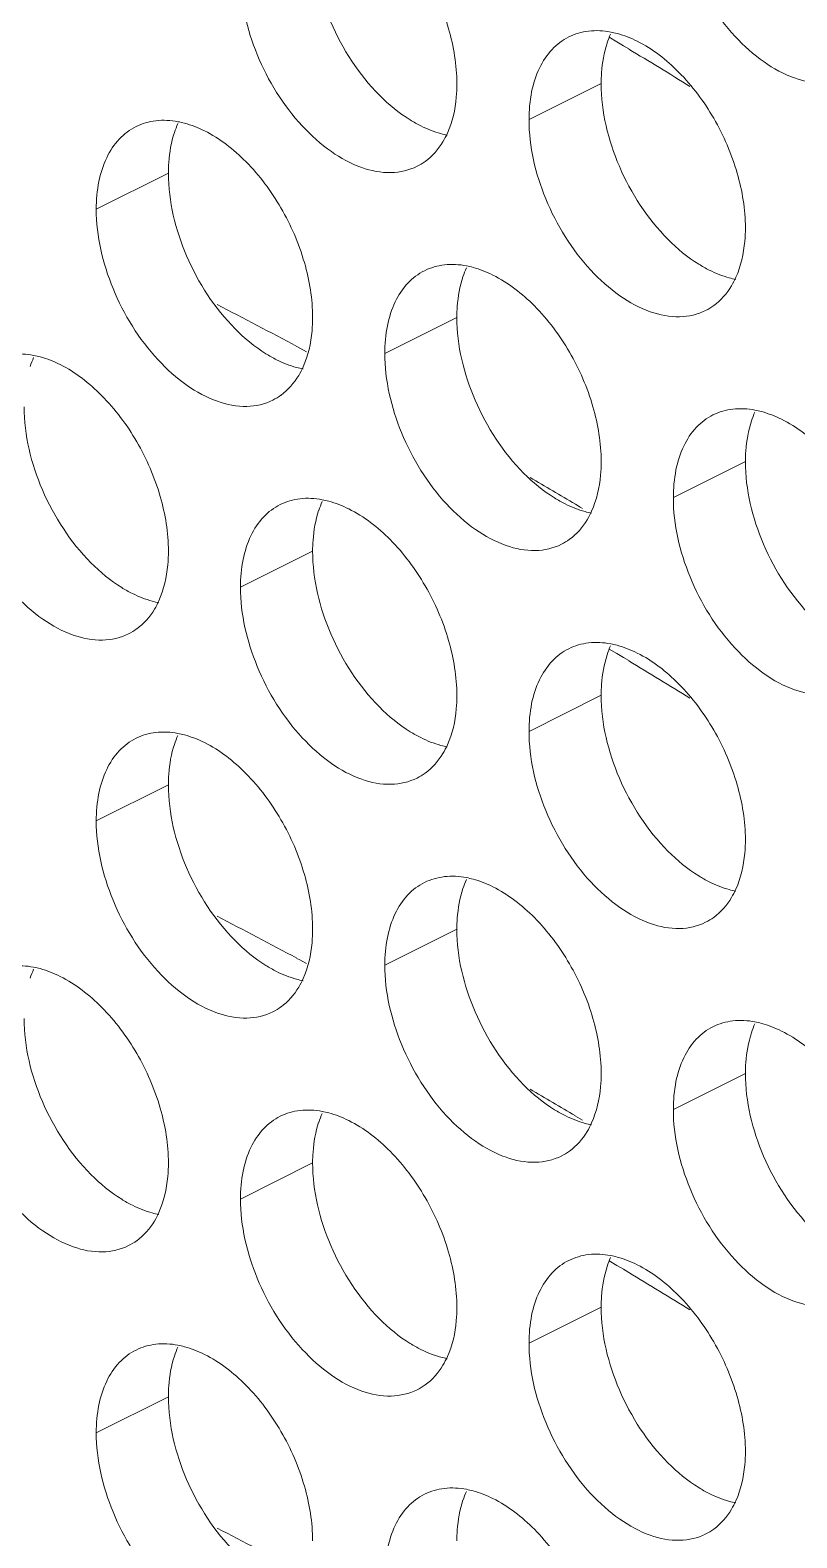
# Model space of a CAD drawing. Header units: millimetres. Extents: x 0 to 2524, y 0 to 1785.
# Drawn here: x 1869.12 to 1875.14, y 838.28 to 850.11 of the extents above; entities that cross this region are included whole.
import ezdxf

# ---------------------------------------------------------------- set-up
doc = ezdxf.new("R2010")
doc.units = ezdxf.units.MM
doc.header["$LTSCALE"] = 0.1
doc.layers.add('标注', color=251, linetype='Continuous', lineweight=9)

msp = doc.modelspace()

# ---------------------------------------------------------------- linework, layer by layer
at = {"layer": '标注'}
for p, q in [((1873.725, 850.017), (1873.666, 850.053)), ((1873.776, 849.987), (1873.725, 850.017)), ((1873.818, 849.962), (1873.776, 849.987)), ((1873.602, 849.69), (1873.036, 849.407)), ((1870.208, 848.987), (1869.642, 848.704)), ((1872.47, 847.855), (1871.905, 847.573)), ((1871.216, 847.626), (1871.239, 847.614)), ((1871.239, 847.614), (1871.291, 847.586)), ((1874.733, 846.724), (1874.168, 846.441)), ((1873.4, 846.389), (1873.438, 846.366)), ((1873.438, 846.366), (1873.455, 846.356)), ((1871.339, 846.021), (1870.773, 845.738)), ((1873.725, 845.217), (1873.666, 845.253)), ((1873.776, 845.187), (1873.725, 845.217)), ((1873.818, 845.162), (1873.776, 845.187)), ((1873.602, 844.89), (1873.036, 844.607)), ((1870.208, 844.187), (1869.642, 843.904)), ((1872.47, 843.055), (1871.905, 842.773)), ((1871.216, 842.826), (1871.239, 842.814)), ((1871.239, 842.814), (1871.291, 842.786)), ((1874.733, 841.924), (1874.168, 841.641)), ((1873.4, 841.589), (1873.438, 841.566)), ((1873.438, 841.566), (1873.455, 841.556)), ((1871.339, 841.221), (1870.773, 840.938)), ((1873.725, 840.417), (1873.666, 840.453)), ((1873.776, 840.387), (1873.725, 840.417)), ((1873.818, 840.362), (1873.776, 840.387)), ((1873.602, 840.09), (1873.036, 839.807)), ((1870.208, 839.387), (1869.642, 839.104))]:
    msp.add_line(p, q, dxfattribs=at)
for centre, radius, start, end in [((1874.346, 849.779), 0.734, 155.8796, 161.7803), ((1843.699, 800.039), 58.304, 58.34336, 58.89647), ((1870.952, 849.076), 0.734, 155.8796, 161.7803), ((1871.956, 849.446), 0.453, 296.5256, 305.9034), ((1873.215, 847.944), 0.734, 155.8796, 161.7803), ((1848.008, 804.208), 49.232, 61.8743, 62.6988), ((1874.219, 848.315), 0.453, 296.5256, 305.9034), ((1869.821, 847.241), 0.734, 155.8796, 161.7803), ((1870.825, 847.612), 0.453, 296.5256, 305.9034), ((1875.478, 846.813), 0.734, 155.8796, 161.7803), ((1846.034, 800.679), 53.276, 59.0918, 59.5359), ((1872.084, 846.11), 0.734, 155.8796, 161.7803), ((1873.088, 846.481), 0.453, 296.5256, 305.9034), ((1869.693, 845.778), 0.453, 296.5256, 305.9034), ((1874.346, 844.979), 0.734, 155.8796, 161.7803), ((1843.699, 795.239), 58.304, 58.34336, 58.89647), ((1870.952, 844.276), 0.734, 155.8796, 161.7803), ((1871.956, 844.646), 0.453, 296.5256, 305.9034), ((1873.215, 843.144), 0.734, 155.8796, 161.7803), ((1848.008, 799.408), 49.232, 61.8743, 62.6988), ((1874.219, 843.515), 0.453, 296.5256, 305.9034), ((1869.821, 842.441), 0.734, 155.8796, 161.7803), ((1870.825, 842.812), 0.453, 296.5256, 305.9034), ((1875.478, 842.013), 0.734, 155.8796, 161.7803), ((1846.034, 795.879), 53.276, 59.0918, 59.5359), ((1872.084, 841.31), 0.734, 155.8796, 161.7803), ((1873.088, 841.681), 0.453, 296.5256, 305.9034), ((1869.693, 840.978), 0.453, 296.5256, 305.9034), ((1874.346, 840.179), 0.734, 155.8796, 161.7803), ((1843.699, 790.439), 58.304, 58.34336, 58.89647), ((1870.952, 839.476), 0.734, 155.8796, 161.7803), ((1871.956, 839.846), 0.453, 296.5256, 305.9034), ((1873.215, 838.344), 0.734, 155.8796, 161.7803), ((1848.008, 794.608), 49.232, 61.8743, 62.6988), ((1874.219, 838.715), 0.453, 296.5256, 305.9034)]:
    msp.add_arc(centre, radius, start, end, dxfattribs=at)
for points, knots in [([(1875.553, 849.744), (1875.49, 849.713), (1875.34, 849.679), (1875.102, 849.726), (1874.864, 849.857), (1874.556, 850.135), (1874.27, 850.597), (1874.168, 851.03), (1874.168, 851.241)], [0, 0, 0, 0, 0.090718, 0.191742, 0.308104, 0.439279, 0.725532, 1, 1, 1, 1]), ([(1871.622, 851.153), (1871.743, 851.093), (1871.973, 850.913), (1872.239, 850.555), (1872.42, 850.136), (1872.47, 849.835), (1872.47, 849.69)], [0, 0, 0, 0, 0.229676, 0.488215, 0.753207, 1, 1, 1, 1]), ([(1871.863, 849.599), (1871.701, 849.762), (1871.45, 850.149), (1871.339, 850.6), (1871.339, 850.821)], [0, 0, 0, 0, 0.508684, 1, 1, 1, 1]), ([(1872.159, 849.041), (1872.096, 849.01), (1871.946, 848.976), (1871.708, 849.023), (1871.47, 849.154), (1871.162, 849.432), (1870.876, 849.894), (1870.773, 850.327), (1870.773, 850.538)], [0, 0, 0, 0, 0.090718, 0.191742, 0.308104, 0.439279, 0.725532, 1, 1, 1, 1]), ([(1873.348, 850.056), (1873.396, 850.08), (1873.506, 850.112), (1873.62, 850.105), (1873.677, 850.094)], [0, 0, 0, 0, 0.482538, 1, 1, 1, 1]), ([(1873.036, 849.407), (1873.036, 849.48), (1873.048, 849.619), (1873.107, 849.809), (1873.207, 849.961), (1873.299, 850.032), (1873.348, 850.056)], [0, 0, 0, 0, 0.289235, 0.54966, 0.782932, 1, 1, 1, 1]), ([(1873.602, 849.69), (1873.602, 849.718), (1873.606, 849.826), (1873.624, 849.933), (1873.649, 850.008)], [0, 0, 0, 0, 0.264225, 1, 1, 1, 1]), ([(1873.677, 850.094), (1873.694, 850.091), (1873.766, 850.074), (1873.835, 850.047), (1873.885, 850.022)], [0, 0, 0, 0, 0.238696, 1, 1, 1, 1]), ([(1873.885, 850.022), (1874.005, 849.962), (1874.236, 849.781), (1874.502, 849.423), (1874.683, 849.004), (1874.733, 848.703), (1874.733, 848.558)], [0, 0, 0, 0, 0.229676, 0.488215, 0.753207, 1, 1, 1, 1]), ([(1872.47, 849.69), (1872.47, 849.654), (1872.465, 849.522), (1872.436, 849.389), (1872.396, 849.301)], [0, 0, 0, 0, 0.268874, 1, 1, 1, 1]), ([(1874.126, 848.468), (1873.964, 848.631), (1873.713, 849.018), (1873.602, 849.468), (1873.602, 849.69)], [0, 0, 0, 0, 0.508684, 1, 1, 1, 1]), ([(1872.188, 849.358), (1872.159, 849.372), (1872.041, 849.438), (1871.936, 849.526), (1871.863, 849.599)], [0, 0, 0, 0, 0.235002, 1, 1, 1, 1]), ([(1869.954, 849.353), (1870.002, 849.377), (1870.112, 849.409), (1870.226, 849.402), (1870.283, 849.391)], [0, 0, 0, 0, 0.482538, 1, 1, 1, 1]), ([(1870.283, 849.391), (1870.3, 849.388), (1870.372, 849.371), (1870.441, 849.344), (1870.491, 849.319)], [0, 0, 0, 0, 0.238696, 1, 1, 1, 1]), ([(1874.421, 847.909), (1874.359, 847.878), (1874.209, 847.844), (1873.971, 847.892), (1873.733, 848.023), (1873.425, 848.3), (1873.139, 848.763), (1873.036, 849.195), (1873.036, 849.407)], [0, 0, 0, 0, 0.090718, 0.191742, 0.308104, 0.439279, 0.725532, 1, 1, 1, 1]), ([(1869.642, 848.704), (1869.642, 848.777), (1869.654, 848.916), (1869.713, 849.106), (1869.812, 849.258), (1869.905, 849.329), (1869.954, 849.353)], [0, 0, 0, 0, 0.289235, 0.54966, 0.782932, 1, 1, 1, 1]), ([(1870.208, 848.987), (1870.208, 849.015), (1870.211, 849.123), (1870.23, 849.23), (1870.255, 849.305)], [0, 0, 0, 0, 0.264225, 1, 1, 1, 1]), ([(1870.491, 849.319), (1870.611, 849.259), (1870.842, 849.078), (1871.108, 848.72), (1871.289, 848.301), (1871.339, 848), (1871.339, 847.855)], [0, 0, 0, 0, 0.229676, 0.488215, 0.753207, 1, 1, 1, 1]), ([(1872.395, 849.285), (1872.378, 849.289), (1872.307, 849.305), (1872.238, 849.333), (1872.188, 849.358)], [0, 0, 0, 0, 0.238696, 1, 1, 1, 1]), ([(1872.396, 849.301), (1872.386, 849.278), (1872.342, 849.194), (1872.278, 849.12), (1872.222, 849.079)], [0, 0, 0, 0, 0.265525, 1, 1, 1, 1]), ([(1870.732, 847.765), (1870.57, 847.928), (1870.319, 848.315), (1870.208, 848.765), (1870.208, 848.987)], [0, 0, 0, 0, 0.508684, 1, 1, 1, 1]), ([(1871.027, 847.206), (1870.965, 847.175), (1870.815, 847.141), (1870.577, 847.189), (1870.338, 847.32), (1870.031, 847.597), (1869.745, 848.06), (1869.642, 848.492), (1869.642, 848.704)], [0, 0, 0, 0, 0.090718, 0.191742, 0.308104, 0.439279, 0.725532, 1, 1, 1, 1]), ([(1874.733, 848.558), (1874.733, 848.523), (1874.728, 848.391), (1874.698, 848.258), (1874.659, 848.17)], [0, 0, 0, 0, 0.268874, 1, 1, 1, 1]), ([(1874.45, 848.226), (1874.422, 848.241), (1874.304, 848.307), (1874.199, 848.394), (1874.126, 848.468)], [0, 0, 0, 0, 0.235002, 1, 1, 1, 1]), ([(1871.905, 847.573), (1871.905, 847.645), (1871.917, 847.784), (1871.976, 847.975), (1872.075, 848.127), (1872.168, 848.197), (1872.217, 848.222)], [0, 0, 0, 0, 0.289235, 0.54966, 0.782932, 1, 1, 1, 1]), ([(1872.217, 848.222), (1872.265, 848.246), (1872.375, 848.277), (1872.489, 848.271), (1872.546, 848.26)], [0, 0, 0, 0, 0.482538, 1, 1, 1, 1]), ([(1872.546, 848.26), (1872.563, 848.256), (1872.634, 848.24), (1872.703, 848.213), (1872.753, 848.188)], [0, 0, 0, 0, 0.238696, 1, 1, 1, 1]), ([(1874.658, 848.154), (1874.641, 848.157), (1874.569, 848.174), (1874.5, 848.201), (1874.45, 848.226)], [0, 0, 0, 0, 0.238696, 1, 1, 1, 1]), ([(1872.47, 847.855), (1872.47, 847.884), (1872.474, 847.991), (1872.493, 848.099), (1872.518, 848.174)], [0, 0, 0, 0, 0.264225, 1, 1, 1, 1]), ([(1872.753, 848.188), (1872.874, 848.127), (1873.104, 847.947), (1873.371, 847.589), (1873.552, 847.17), (1873.602, 846.869), (1873.602, 846.724)], [0, 0, 0, 0, 0.229676, 0.488215, 0.753207, 1, 1, 1, 1]), ([(1874.659, 848.17), (1874.648, 848.147), (1874.605, 848.063), (1874.541, 847.989), (1874.485, 847.948)], [0, 0, 0, 0, 0.265525, 1, 1, 1, 1]), ([(1871.339, 847.855), (1871.339, 847.82), (1871.333, 847.688), (1871.304, 847.555), (1871.264, 847.467)], [0, 0, 0, 0, 0.268874, 1, 1, 1, 1]), ([(1872.994, 846.633), (1872.833, 846.796), (1872.582, 847.183), (1872.47, 847.634), (1872.47, 847.855)], [0, 0, 0, 0, 0.508684, 1, 1, 1, 1]), ([(1871.056, 847.523), (1871.028, 847.538), (1870.91, 847.604), (1870.804, 847.691), (1870.732, 847.765)], [0, 0, 0, 0, 0.235002, 1, 1, 1, 1]), ([(1868.823, 847.519), (1868.871, 847.543), (1868.981, 847.575), (1869.095, 847.568), (1869.151, 847.557)], [0, 0, 0, 0, 0.482538, 1, 1, 1, 1]), ([(1869.151, 847.557), (1869.169, 847.554), (1869.24, 847.537), (1869.309, 847.51), (1869.359, 847.485)], [0, 0, 0, 0, 0.238696, 1, 1, 1, 1]), ([(1871.264, 847.451), (1871.247, 847.454), (1871.175, 847.471), (1871.106, 847.498), (1871.056, 847.523)], [0, 0, 0, 0, 0.238696, 1, 1, 1, 1]), ([(1873.29, 846.075), (1873.227, 846.044), (1873.077, 846.01), (1872.84, 846.058), (1872.601, 846.188), (1872.293, 846.466), (1872.007, 846.929), (1871.905, 847.361), (1871.905, 847.573)], [0, 0, 0, 0, 0.090718, 0.191742, 0.308104, 0.439279, 0.725532, 1, 1, 1, 1]), ([(1869.359, 847.485), (1869.48, 847.424), (1869.71, 847.244), (1869.977, 846.886), (1870.158, 846.467), (1870.208, 846.166), (1870.208, 846.021)], [0, 0, 0, 0, 0.229676, 0.488215, 0.753207, 1, 1, 1, 1]), ([(1871.264, 847.467), (1871.254, 847.444), (1871.211, 847.36), (1871.147, 847.286), (1871.091, 847.245)], [0, 0, 0, 0, 0.265525, 1, 1, 1, 1]), ([(1869.6, 845.93), (1869.439, 846.093), (1869.188, 846.48), (1869.076, 846.931), (1869.076, 847.153)], [0, 0, 0, 0, 0.508684, 1, 1, 1, 1]), ([(1874.479, 847.09), (1874.528, 847.114), (1874.638, 847.146), (1874.751, 847.139), (1874.808, 847.128)], [0, 0, 0, 0, 0.482538, 1, 1, 1, 1]), ([(1874.168, 846.441), (1874.168, 846.514), (1874.18, 846.653), (1874.239, 846.843), (1874.338, 846.995), (1874.43, 847.066), (1874.479, 847.09)], [0, 0, 0, 0, 0.289235, 0.54966, 0.782932, 1, 1, 1, 1]), ([(1874.733, 846.724), (1874.733, 846.753), (1874.737, 846.86), (1874.756, 846.967), (1874.781, 847.043)], [0, 0, 0, 0, 0.264225, 1, 1, 1, 1]), ([(1874.808, 847.128), (1874.826, 847.125), (1874.897, 847.108), (1874.966, 847.081), (1875.016, 847.056)], [0, 0, 0, 0, 0.238696, 1, 1, 1, 1]), ([(1875.016, 847.056), (1875.137, 846.996), (1875.367, 846.816), (1875.633, 846.457), (1875.815, 846.039), (1875.865, 845.738), (1875.865, 845.593)], [0, 0, 0, 0, 0.229676, 0.488215, 0.753207, 1, 1, 1, 1]), ([(1869.896, 845.372), (1869.833, 845.341), (1869.683, 845.307), (1869.445, 845.355), (1869.207, 845.485), (1868.899, 845.763), (1868.613, 846.226), (1868.511, 846.658), (1868.511, 846.87)], [0, 0, 0, 0, 0.090718, 0.191742, 0.308104, 0.439279, 0.725532, 1, 1, 1, 1]), ([(1873.602, 846.724), (1873.602, 846.688), (1873.596, 846.556), (1873.567, 846.424), (1873.527, 846.335)], [0, 0, 0, 0, 0.268874, 1, 1, 1, 1]), ([(1875.257, 845.502), (1875.095, 845.665), (1874.844, 846.052), (1874.733, 846.503), (1874.733, 846.724)], [0, 0, 0, 0, 0.508684, 1, 1, 1, 1]), ([(1873.319, 846.392), (1873.291, 846.406), (1873.173, 846.473), (1873.067, 846.56), (1872.994, 846.633)], [0, 0, 0, 0, 0.235002, 1, 1, 1, 1]), ([(1871.085, 846.387), (1871.134, 846.411), (1871.244, 846.443), (1871.357, 846.436), (1871.414, 846.425)], [0, 0, 0, 0, 0.482538, 1, 1, 1, 1]), ([(1875.553, 844.944), (1875.49, 844.913), (1875.34, 844.879), (1875.102, 844.926), (1874.864, 845.057), (1874.556, 845.335), (1874.27, 845.797), (1874.168, 846.23), (1874.168, 846.441)], [0, 0, 0, 0, 0.090718, 0.191742, 0.308104, 0.439279, 0.725532, 1, 1, 1, 1]), ([(1870.773, 845.738), (1870.773, 845.811), (1870.785, 845.95), (1870.844, 846.14), (1870.944, 846.292), (1871.036, 846.363), (1871.085, 846.387)], [0, 0, 0, 0, 0.289235, 0.54966, 0.782932, 1, 1, 1, 1]), ([(1871.339, 846.021), (1871.339, 846.05), (1871.343, 846.157), (1871.362, 846.264), (1871.386, 846.34)], [0, 0, 0, 0, 0.264225, 1, 1, 1, 1]), ([(1871.414, 846.425), (1871.431, 846.422), (1871.503, 846.406), (1871.572, 846.378), (1871.622, 846.353)], [0, 0, 0, 0, 0.238696, 1, 1, 1, 1]), ([(1871.622, 846.353), (1871.743, 846.293), (1871.973, 846.113), (1872.239, 845.755), (1872.42, 845.336), (1872.47, 845.035), (1872.47, 844.89)], [0, 0, 0, 0, 0.229676, 0.488215, 0.753207, 1, 1, 1, 1]), ([(1873.527, 846.32), (1873.509, 846.323), (1873.438, 846.34), (1873.369, 846.367), (1873.319, 846.392)], [0, 0, 0, 0, 0.238696, 1, 1, 1, 1]), ([(1873.527, 846.335), (1873.517, 846.312), (1873.474, 846.228), (1873.41, 846.154), (1873.353, 846.114)], [0, 0, 0, 0, 0.265525, 1, 1, 1, 1]), ([(1870.208, 846.021), (1870.208, 845.986), (1870.202, 845.853), (1870.173, 845.721), (1870.133, 845.632)], [0, 0, 0, 0, 0.268874, 1, 1, 1, 1]), ([(1871.863, 844.799), (1871.701, 844.962), (1871.45, 845.349), (1871.339, 845.8), (1871.339, 846.021)], [0, 0, 0, 0, 0.508684, 1, 1, 1, 1]), ([(1869.925, 845.689), (1869.896, 845.703), (1869.779, 845.77), (1869.673, 845.857), (1869.6, 845.93)], [0, 0, 0, 0, 0.235002, 1, 1, 1, 1]), ([(1872.159, 844.241), (1872.096, 844.21), (1871.946, 844.176), (1871.708, 844.223), (1871.47, 844.354), (1871.162, 844.632), (1870.876, 845.094), (1870.773, 845.527), (1870.773, 845.738)], [0, 0, 0, 0, 0.090718, 0.191742, 0.308104, 0.439279, 0.725532, 1, 1, 1, 1]), ([(1870.133, 845.617), (1870.115, 845.62), (1870.044, 845.637), (1869.975, 845.664), (1869.925, 845.689)], [0, 0, 0, 0, 0.238696, 1, 1, 1, 1]), ([(1870.133, 845.632), (1870.123, 845.609), (1870.08, 845.525), (1870.015, 845.451), (1869.959, 845.411)], [0, 0, 0, 0, 0.265525, 1, 1, 1, 1]), ([(1873.036, 844.607), (1873.036, 844.68), (1873.048, 844.819), (1873.107, 845.009), (1873.207, 845.161), (1873.299, 845.232), (1873.348, 845.256)], [0, 0, 0, 0, 0.289235, 0.54966, 0.782932, 1, 1, 1, 1]), ([(1873.348, 845.256), (1873.396, 845.28), (1873.506, 845.312), (1873.62, 845.305), (1873.677, 845.294)], [0, 0, 0, 0, 0.482538, 1, 1, 1, 1]), ([(1873.677, 845.294), (1873.694, 845.291), (1873.766, 845.274), (1873.835, 845.247), (1873.885, 845.222)], [0, 0, 0, 0, 0.238696, 1, 1, 1, 1]), ([(1873.602, 844.89), (1873.602, 844.918), (1873.606, 845.026), (1873.624, 845.133), (1873.649, 845.208)], [0, 0, 0, 0, 0.264225, 1, 1, 1, 1]), ([(1873.885, 845.222), (1874.005, 845.162), (1874.236, 844.981), (1874.502, 844.623), (1874.683, 844.204), (1874.733, 843.903), (1874.733, 843.758)], [0, 0, 0, 0, 0.229676, 0.488215, 0.753207, 1, 1, 1, 1]), ([(1872.47, 844.89), (1872.47, 844.854), (1872.465, 844.722), (1872.436, 844.589), (1872.396, 844.501)], [0, 0, 0, 0, 0.268874, 1, 1, 1, 1]), ([(1874.126, 843.668), (1873.964, 843.831), (1873.713, 844.218), (1873.602, 844.668), (1873.602, 844.89)], [0, 0, 0, 0, 0.508684, 1, 1, 1, 1]), ([(1872.188, 844.558), (1872.159, 844.572), (1872.041, 844.638), (1871.936, 844.726), (1871.863, 844.799)], [0, 0, 0, 0, 0.235002, 1, 1, 1, 1]), ([(1869.642, 843.904), (1869.642, 843.977), (1869.654, 844.116), (1869.713, 844.306), (1869.812, 844.458), (1869.905, 844.529), (1869.954, 844.553)], [0, 0, 0, 0, 0.289235, 0.54966, 0.782932, 1, 1, 1, 1]), ([(1869.954, 844.553), (1870.002, 844.577), (1870.112, 844.609), (1870.226, 844.602), (1870.283, 844.591)], [0, 0, 0, 0, 0.482538, 1, 1, 1, 1]), ([(1870.283, 844.591), (1870.3, 844.588), (1870.372, 844.571), (1870.441, 844.544), (1870.491, 844.519)], [0, 0, 0, 0, 0.238696, 1, 1, 1, 1]), ([(1872.395, 844.485), (1872.378, 844.489), (1872.307, 844.505), (1872.238, 844.533), (1872.188, 844.558)], [0, 0, 0, 0, 0.238696, 1, 1, 1, 1]), ([(1874.421, 843.109), (1874.359, 843.078), (1874.209, 843.044), (1873.971, 843.092), (1873.733, 843.223), (1873.425, 843.5), (1873.139, 843.963), (1873.036, 844.395), (1873.036, 844.607)], [0, 0, 0, 0, 0.090718, 0.191742, 0.308104, 0.439279, 0.725532, 1, 1, 1, 1]), ([(1870.208, 844.187), (1870.208, 844.215), (1870.211, 844.323), (1870.23, 844.43), (1870.255, 844.505)], [0, 0, 0, 0, 0.264225, 1, 1, 1, 1]), ([(1870.491, 844.519), (1870.611, 844.459), (1870.842, 844.278), (1871.108, 843.92), (1871.289, 843.501), (1871.339, 843.2), (1871.339, 843.055)], [0, 0, 0, 0, 0.229676, 0.488215, 0.753207, 1, 1, 1, 1]), ([(1872.396, 844.501), (1872.386, 844.478), (1872.342, 844.394), (1872.278, 844.32), (1872.222, 844.279)], [0, 0, 0, 0, 0.265525, 1, 1, 1, 1]), ([(1870.732, 842.965), (1870.57, 843.128), (1870.319, 843.515), (1870.208, 843.965), (1870.208, 844.187)], [0, 0, 0, 0, 0.508684, 1, 1, 1, 1]), ([(1871.027, 842.406), (1870.965, 842.375), (1870.815, 842.341), (1870.577, 842.389), (1870.338, 842.52), (1870.031, 842.797), (1869.745, 843.26), (1869.642, 843.692), (1869.642, 843.904)], [0, 0, 0, 0, 0.090718, 0.191742, 0.308104, 0.439279, 0.725532, 1, 1, 1, 1]), ([(1874.733, 843.758), (1874.733, 843.723), (1874.728, 843.591), (1874.698, 843.458), (1874.659, 843.37)], [0, 0, 0, 0, 0.268874, 1, 1, 1, 1]), ([(1874.45, 843.426), (1874.422, 843.441), (1874.304, 843.507), (1874.199, 843.594), (1874.126, 843.668)], [0, 0, 0, 0, 0.235002, 1, 1, 1, 1]), ([(1872.217, 843.422), (1872.265, 843.446), (1872.375, 843.477), (1872.489, 843.471), (1872.546, 843.46)], [0, 0, 0, 0, 0.482538, 1, 1, 1, 1]), ([(1871.905, 842.773), (1871.905, 842.845), (1871.917, 842.984), (1871.976, 843.175), (1872.075, 843.327), (1872.168, 843.397), (1872.217, 843.422)], [0, 0, 0, 0, 0.289235, 0.54966, 0.782932, 1, 1, 1, 1]), ([(1872.47, 843.055), (1872.47, 843.084), (1872.474, 843.191), (1872.493, 843.299), (1872.518, 843.374)], [0, 0, 0, 0, 0.264225, 1, 1, 1, 1]), ([(1872.546, 843.46), (1872.563, 843.456), (1872.634, 843.44), (1872.703, 843.413), (1872.753, 843.388)], [0, 0, 0, 0, 0.238696, 1, 1, 1, 1]), ([(1872.753, 843.388), (1872.874, 843.327), (1873.104, 843.147), (1873.371, 842.789), (1873.552, 842.37), (1873.602, 842.069), (1873.602, 841.924)], [0, 0, 0, 0, 0.229676, 0.488215, 0.753207, 1, 1, 1, 1]), ([(1874.658, 843.354), (1874.641, 843.357), (1874.569, 843.374), (1874.5, 843.401), (1874.45, 843.426)], [0, 0, 0, 0, 0.238696, 1, 1, 1, 1]), ([(1874.659, 843.37), (1874.648, 843.347), (1874.605, 843.263), (1874.541, 843.189), (1874.485, 843.148)], [0, 0, 0, 0, 0.265525, 1, 1, 1, 1]), ([(1871.339, 843.055), (1871.339, 843.02), (1871.333, 842.888), (1871.304, 842.755), (1871.264, 842.667)], [0, 0, 0, 0, 0.268874, 1, 1, 1, 1]), ([(1872.994, 841.833), (1872.833, 841.996), (1872.582, 842.383), (1872.47, 842.834), (1872.47, 843.055)], [0, 0, 0, 0, 0.508684, 1, 1, 1, 1]), ([(1871.056, 842.723), (1871.028, 842.738), (1870.91, 842.804), (1870.804, 842.891), (1870.732, 842.965)], [0, 0, 0, 0, 0.235002, 1, 1, 1, 1]), ([(1868.823, 842.719), (1868.871, 842.743), (1868.981, 842.775), (1869.095, 842.768), (1869.151, 842.757)], [0, 0, 0, 0, 0.482538, 1, 1, 1, 1]), ([(1873.29, 841.275), (1873.227, 841.244), (1873.077, 841.21), (1872.84, 841.258), (1872.601, 841.388), (1872.293, 841.666), (1872.007, 842.129), (1871.905, 842.561), (1871.905, 842.773)], [0, 0, 0, 0, 0.090718, 0.191742, 0.308104, 0.439279, 0.725532, 1, 1, 1, 1]), ([(1869.151, 842.757), (1869.169, 842.754), (1869.24, 842.737), (1869.309, 842.71), (1869.359, 842.685)], [0, 0, 0, 0, 0.238696, 1, 1, 1, 1]), ([(1869.359, 842.685), (1869.48, 842.624), (1869.71, 842.444), (1869.977, 842.086), (1870.158, 841.667), (1870.208, 841.366), (1870.208, 841.221)], [0, 0, 0, 0, 0.229676, 0.488215, 0.753207, 1, 1, 1, 1]), ([(1871.264, 842.651), (1871.247, 842.654), (1871.175, 842.671), (1871.106, 842.698), (1871.056, 842.723)], [0, 0, 0, 0, 0.238696, 1, 1, 1, 1]), ([(1871.264, 842.667), (1871.254, 842.644), (1871.211, 842.56), (1871.147, 842.486), (1871.091, 842.445)], [0, 0, 0, 0, 0.265525, 1, 1, 1, 1]), ([(1869.6, 841.13), (1869.439, 841.293), (1869.188, 841.68), (1869.076, 842.131), (1869.076, 842.353)], [0, 0, 0, 0, 0.508684, 1, 1, 1, 1]), ([(1874.168, 841.641), (1874.168, 841.714), (1874.18, 841.853), (1874.239, 842.043), (1874.338, 842.195), (1874.43, 842.266), (1874.479, 842.29)], [0, 0, 0, 0, 0.289235, 0.54966, 0.782932, 1, 1, 1, 1]), ([(1874.479, 842.29), (1874.528, 842.314), (1874.638, 842.346), (1874.751, 842.339), (1874.808, 842.328)], [0, 0, 0, 0, 0.482538, 1, 1, 1, 1]), ([(1874.808, 842.328), (1874.826, 842.325), (1874.897, 842.308), (1874.966, 842.281), (1875.016, 842.256)], [0, 0, 0, 0, 0.238696, 1, 1, 1, 1]), ([(1874.733, 841.924), (1874.733, 841.953), (1874.737, 842.06), (1874.756, 842.167), (1874.781, 842.243)], [0, 0, 0, 0, 0.264225, 1, 1, 1, 1]), ([(1875.016, 842.256), (1875.137, 842.196), (1875.367, 842.016), (1875.633, 841.657), (1875.815, 841.239), (1875.865, 840.938), (1875.865, 840.793)], [0, 0, 0, 0, 0.229676, 0.488215, 0.753207, 1, 1, 1, 1]), ([(1869.896, 840.572), (1869.833, 840.541), (1869.683, 840.507), (1869.445, 840.555), (1869.207, 840.685), (1868.899, 840.963), (1868.613, 841.426), (1868.511, 841.858), (1868.511, 842.07)], [0, 0, 0, 0, 0.090718, 0.191742, 0.308104, 0.439279, 0.725532, 1, 1, 1, 1]), ([(1873.319, 841.592), (1873.291, 841.606), (1873.173, 841.673), (1873.067, 841.76), (1872.994, 841.833)], [0, 0, 0, 0, 0.235002, 1, 1, 1, 1]), ([(1873.602, 841.924), (1873.602, 841.888), (1873.596, 841.756), (1873.567, 841.624), (1873.527, 841.535)], [0, 0, 0, 0, 0.268874, 1, 1, 1, 1]), ([(1875.257, 840.702), (1875.095, 840.865), (1874.844, 841.252), (1874.733, 841.703), (1874.733, 841.924)], [0, 0, 0, 0, 0.508684, 1, 1, 1, 1]), ([(1870.773, 840.938), (1870.773, 841.011), (1870.785, 841.15), (1870.844, 841.34), (1870.944, 841.492), (1871.036, 841.563), (1871.085, 841.587)], [0, 0, 0, 0, 0.289235, 0.54966, 0.782932, 1, 1, 1, 1]), ([(1871.085, 841.587), (1871.134, 841.611), (1871.244, 841.643), (1871.357, 841.636), (1871.414, 841.625)], [0, 0, 0, 0, 0.482538, 1, 1, 1, 1]), ([(1871.414, 841.625), (1871.431, 841.622), (1871.503, 841.606), (1871.572, 841.578), (1871.622, 841.553)], [0, 0, 0, 0, 0.238696, 1, 1, 1, 1]), ([(1873.527, 841.52), (1873.509, 841.523), (1873.438, 841.54), (1873.369, 841.567), (1873.319, 841.592)], [0, 0, 0, 0, 0.238696, 1, 1, 1, 1]), ([(1875.553, 840.144), (1875.49, 840.113), (1875.34, 840.079), (1875.102, 840.126), (1874.864, 840.257), (1874.556, 840.535), (1874.27, 840.997), (1874.168, 841.43), (1874.168, 841.641)], [0, 0, 0, 0, 0.090718, 0.191742, 0.308104, 0.439279, 0.725532, 1, 1, 1, 1]), ([(1871.339, 841.221), (1871.339, 841.25), (1871.343, 841.357), (1871.362, 841.464), (1871.386, 841.54)], [0, 0, 0, 0, 0.264225, 1, 1, 1, 1]), ([(1871.622, 841.553), (1871.743, 841.493), (1871.973, 841.313), (1872.239, 840.955), (1872.42, 840.536), (1872.47, 840.235), (1872.47, 840.09)], [0, 0, 0, 0, 0.229676, 0.488215, 0.753207, 1, 1, 1, 1]), ([(1873.527, 841.535), (1873.517, 841.512), (1873.474, 841.428), (1873.41, 841.354), (1873.353, 841.314)], [0, 0, 0, 0, 0.265525, 1, 1, 1, 1]), ([(1869.925, 840.889), (1869.896, 840.903), (1869.779, 840.97), (1869.673, 841.057), (1869.6, 841.13)], [0, 0, 0, 0, 0.235002, 1, 1, 1, 1]), ([(1870.208, 841.221), (1870.208, 841.186), (1870.202, 841.053), (1870.173, 840.921), (1870.133, 840.832)], [0, 0, 0, 0, 0.268874, 1, 1, 1, 1]), ([(1871.863, 839.999), (1871.701, 840.162), (1871.45, 840.549), (1871.339, 841), (1871.339, 841.221)], [0, 0, 0, 0, 0.508684, 1, 1, 1, 1]), ([(1870.133, 840.817), (1870.115, 840.82), (1870.044, 840.837), (1869.975, 840.864), (1869.925, 840.889)], [0, 0, 0, 0, 0.238696, 1, 1, 1, 1]), ([(1872.159, 839.441), (1872.096, 839.41), (1871.946, 839.376), (1871.708, 839.423), (1871.47, 839.554), (1871.162, 839.832), (1870.876, 840.294), (1870.773, 840.727), (1870.773, 840.938)], [0, 0, 0, 0, 0.090718, 0.191742, 0.308104, 0.439279, 0.725532, 1, 1, 1, 1]), ([(1870.133, 840.832), (1870.123, 840.809), (1870.08, 840.725), (1870.015, 840.651), (1869.959, 840.611)], [0, 0, 0, 0, 0.265525, 1, 1, 1, 1]), ([(1873.036, 839.807), (1873.036, 839.88), (1873.048, 840.019), (1873.107, 840.209), (1873.207, 840.361), (1873.299, 840.432), (1873.348, 840.456)], [0, 0, 0, 0, 0.289235, 0.54966, 0.782932, 1, 1, 1, 1]), ([(1873.348, 840.456), (1873.396, 840.48), (1873.506, 840.512), (1873.62, 840.505), (1873.677, 840.494)], [0, 0, 0, 0, 0.482538, 1, 1, 1, 1]), ([(1873.602, 840.09), (1873.602, 840.118), (1873.606, 840.226), (1873.624, 840.333), (1873.649, 840.408)], [0, 0, 0, 0, 0.264225, 1, 1, 1, 1]), ([(1873.677, 840.494), (1873.694, 840.491), (1873.766, 840.474), (1873.835, 840.447), (1873.885, 840.422)], [0, 0, 0, 0, 0.238696, 1, 1, 1, 1]), ([(1873.885, 840.422), (1874.005, 840.362), (1874.236, 840.181), (1874.502, 839.823), (1874.683, 839.404), (1874.733, 839.103), (1874.733, 838.958)], [0, 0, 0, 0, 0.229676, 0.488215, 0.753207, 1, 1, 1, 1]), ([(1872.47, 840.09), (1872.47, 840.054), (1872.465, 839.922), (1872.436, 839.789), (1872.396, 839.701)], [0, 0, 0, 0, 0.268874, 1, 1, 1, 1]), ([(1874.126, 838.868), (1873.964, 839.031), (1873.713, 839.418), (1873.602, 839.868), (1873.602, 840.09)], [0, 0, 0, 0, 0.508684, 1, 1, 1, 1]), ([(1872.188, 839.758), (1872.159, 839.772), (1872.041, 839.838), (1871.936, 839.926), (1871.863, 839.999)], [0, 0, 0, 0, 0.235002, 1, 1, 1, 1]), ([(1869.954, 839.753), (1870.002, 839.777), (1870.112, 839.809), (1870.226, 839.802), (1870.283, 839.791)], [0, 0, 0, 0, 0.482538, 1, 1, 1, 1]), ([(1874.421, 838.309), (1874.359, 838.278), (1874.209, 838.244), (1873.971, 838.292), (1873.733, 838.423), (1873.425, 838.7), (1873.139, 839.163), (1873.036, 839.595), (1873.036, 839.807)], [0, 0, 0, 0, 0.090718, 0.191742, 0.308104, 0.439279, 0.725532, 1, 1, 1, 1]), ([(1869.642, 839.104), (1869.642, 839.177), (1869.654, 839.316), (1869.713, 839.506), (1869.812, 839.658), (1869.905, 839.729), (1869.954, 839.753)], [0, 0, 0, 0, 0.289235, 0.54966, 0.782932, 1, 1, 1, 1]), ([(1870.208, 839.387), (1870.208, 839.415), (1870.211, 839.523), (1870.23, 839.63), (1870.255, 839.705)], [0, 0, 0, 0, 0.264225, 1, 1, 1, 1]), ([(1870.283, 839.791), (1870.3, 839.788), (1870.372, 839.771), (1870.441, 839.744), (1870.491, 839.719)], [0, 0, 0, 0, 0.238696, 1, 1, 1, 1]), ([(1870.491, 839.719), (1870.611, 839.659), (1870.842, 839.478), (1871.108, 839.12), (1871.289, 838.701), (1871.339, 838.4), (1871.339, 838.255)], [0, 0, 0, 0, 0.229676, 0.488215, 0.753207, 1, 1, 1, 1]), ([(1872.395, 839.685), (1872.378, 839.689), (1872.307, 839.705), (1872.238, 839.733), (1872.188, 839.758)], [0, 0, 0, 0, 0.238696, 1, 1, 1, 1]), ([(1872.396, 839.701), (1872.386, 839.678), (1872.342, 839.594), (1872.278, 839.52), (1872.222, 839.479)], [0, 0, 0, 0, 0.265525, 1, 1, 1, 1]), ([(1870.732, 838.165), (1870.57, 838.328), (1870.319, 838.715), (1870.208, 839.165), (1870.208, 839.387)], [0, 0, 0, 0, 0.508684, 1, 1, 1, 1]), ([(1871.027, 837.606), (1870.965, 837.575), (1870.815, 837.541), (1870.577, 837.589), (1870.338, 837.72), (1870.031, 837.997), (1869.745, 838.46), (1869.642, 838.892), (1869.642, 839.104)], [0, 0, 0, 0, 0.090718, 0.191742, 0.308104, 0.439279, 0.725532, 1, 1, 1, 1]), ([(1874.45, 838.626), (1874.422, 838.641), (1874.304, 838.707), (1874.199, 838.794), (1874.126, 838.868)], [0, 0, 0, 0, 0.235002, 1, 1, 1, 1]), ([(1874.733, 838.958), (1874.733, 838.923), (1874.728, 838.791), (1874.698, 838.658), (1874.659, 838.57)], [0, 0, 0, 0, 0.268874, 1, 1, 1, 1]), ([(1871.905, 837.973), (1871.905, 838.045), (1871.917, 838.184), (1871.976, 838.375), (1872.075, 838.527), (1872.168, 838.597), (1872.217, 838.622)], [0, 0, 0, 0, 0.289235, 0.54966, 0.782932, 1, 1, 1, 1]), ([(1872.217, 838.622), (1872.265, 838.646), (1872.375, 838.677), (1872.489, 838.671), (1872.546, 838.66)], [0, 0, 0, 0, 0.482538, 1, 1, 1, 1]), ([(1872.546, 838.66), (1872.563, 838.656), (1872.634, 838.64), (1872.703, 838.613), (1872.753, 838.588)], [0, 0, 0, 0, 0.238696, 1, 1, 1, 1]), ([(1874.658, 838.554), (1874.641, 838.557), (1874.569, 838.574), (1874.5, 838.601), (1874.45, 838.626)], [0, 0, 0, 0, 0.238696, 1, 1, 1, 1]), ([(1872.47, 838.255), (1872.47, 838.284), (1872.474, 838.391), (1872.493, 838.499), (1872.518, 838.574)], [0, 0, 0, 0, 0.264225, 1, 1, 1, 1]), ([(1872.753, 838.588), (1872.874, 838.527), (1873.104, 838.347), (1873.371, 837.989), (1873.552, 837.57), (1873.602, 837.269), (1873.602, 837.124)], [0, 0, 0, 0, 0.229676, 0.488215, 0.753207, 1, 1, 1, 1]), ([(1874.659, 838.57), (1874.648, 838.547), (1874.605, 838.463), (1874.541, 838.389), (1874.485, 838.348)], [0, 0, 0, 0, 0.265525, 1, 1, 1, 1])]:
    msp.add_open_spline(points, degree=3, knots=knots, dxfattribs=at)

doc.saveas('drawing.dxf')
